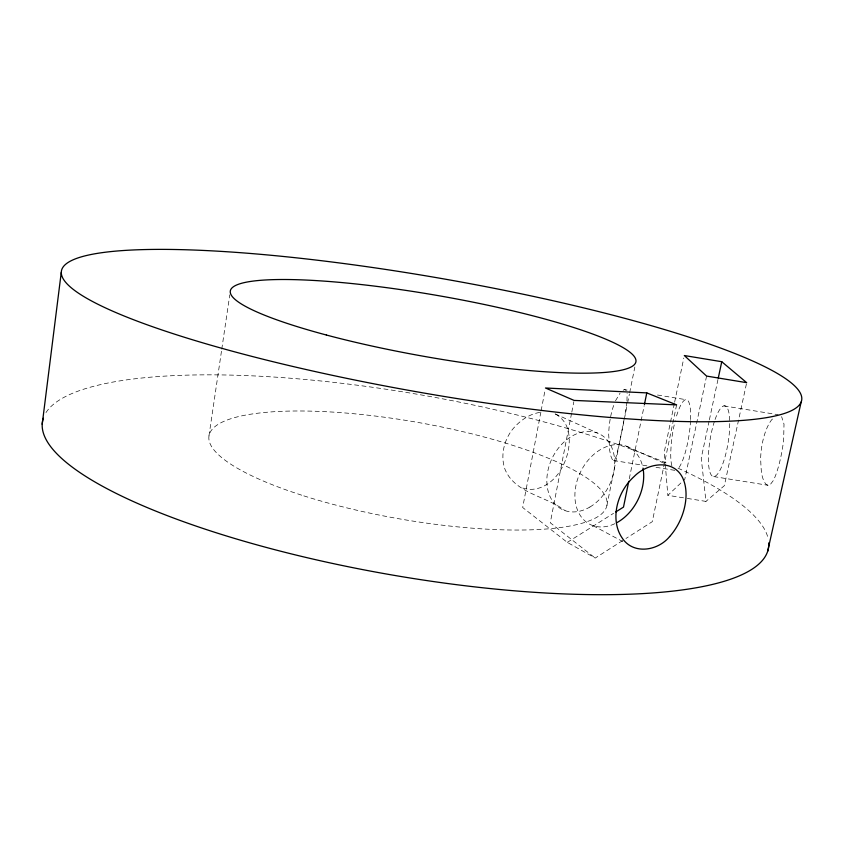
<?xml version="1.0" encoding="UTF-8"?>
<svg xmlns="http://www.w3.org/2000/svg" width="844" height="844" viewBox="0 0 844 844"><rect width="100%" height="100%" fill="white"/><g stroke="black" fill="none" stroke-linecap="round" stroke-linejoin="round"><path stroke-width="0.63" stroke-dasharray="4.22 3.17" d="M729.744 423.582L729.501 430.999A35.796 9.136 -80.8 0 1 717.917 473.6A35.796 9.136 -80.8 0 1 708.411 459.231L708.728 450.918A35.796 9.136 -80.8 0 1 714.657 420.713M690.455 420.702L690.276 424.637A35.859 8.261 -80.8 0 1 677.669 469.158M690.508 419.542L690.656 416.06A35.859 8.261 -80.8 0 0 675.833 418.455M626.86 402.092L625.087 414.045A35.564 1.118 -79 0 1 624.665 416.292M626.976 400.911L627.113 393.346M208.974 435.852L221.582 350.45M221.772 349.152L229.79 294.809M540.888 411.988L522.679 507.508L567.295 542.375L595.22 558.074L624.855 539.168M541.12 410.733L544.981 390.519M571.567 413.349L550.267 522.774L595.22 558.074M571.821 412.062L573.825 401.712M606.899 505.567L627.345 404.202M627.609 402.926L629.413 393.937M629.677 392.66L634.846 366.992M629.276 478.759L644.194 405.647M674.367 403.485L664.249 452.152L665.125 462.617M674.63 402.208L683.809 358.046M676.614 404.877L652.296 521.666L625.953 538.472M706.586 376.076L684.769 479.318L667.857 495.333L684.368 497.96M709.118 421.061L701.237 458.113L705.953 501.399L685.634 498.16M709.393 419.784L718.022 379.272M746.402 383.936L724.363 485.659L705.953 501.399M615.498 400.826L620.087 393.125M772.471 419.046L771.511 419.985A35.596 13.704 -82 0 0 760.623 459.305C761.256 467.618 760.571 477.018 765.782 484.087L768.019 485.289L770.646 484.076L773.368 480.479A35.606 6.974 -79.6 0 0 783.654 439.798L784.002 424.121L781.607 416.651M610.159 419.236A35.522 12.343 -82.8 0 0 608.703 434.776L609.674 450.443L610.834 455.992L612.259 459.452L613.588 460.518C616.806 457.87 616.774 452.954 617.977 449.282A35.564 1.118 -79 0 0 624.454 417.442M623.157 390.308L624.18 389.569L629.308 390.413M567.295 542.375L613.577 513.321M539.685 412.431C528.703 414.151 519.208 421.23 512.245 429.723A40.164 34.404 -57.5 0 0 504.891 469.021C514.502 493.455 546.353 495.987 565.016 510.641M613.588 460.518L648.298 466.078M656.02 467.323L675.305 470.414M713.75 476.586L768.019 485.289M657.497 395.013L685.687 399.623M724.015 405.88L778.094 414.71M522.826 488.054C538.155 493.107 553.379 482.662 560.849 469.728A40.143 26.417 -68 0 0 568.307 431.379C566.64 423.414 561.344 416.672 553.928 413.328L597.446 433.056M624.18 389.569L626.174 390.308M626.438 446.191L664.175 463.303M593.121 525.685L622.84 541.595M665.23 463.926L667.857 495.333M610.634 416.683A35.522 12.343 -82.8 0 1 614.063 404.339M671.845 465.793A35.859 8.261 -80.8 0 1 670.727 453.165L671.149 444.851A35.859 8.261 -80.8 0 1 675.211 420.776M715.079 419.489A35.796 9.136 -80.8 0 1 729.775 422.422M614.801 523.713A43.171 31.903 -63.7 0 1 575.555 503.151A43.171 31.903 -63.7 0 1 601.382 449.061A43.171 31.903 -63.7 0 1 642.474 465.761M45.987 412.6A368.459 91.194 9.9 0 1 295.484 378.629A368.459 91.194 9.9 0 1 668.764 464.084M677.996 468.156A368.459 91.194 9.9 0 1 768.283 539.147M301.667 495.185L289.661 491.166A201.99 49.089 9.9 0 1 323.969 411.608A201.99 49.089 9.9 0 1 606.731 506.273A201.99 49.089 9.9 0 1 301.667 495.185M589.872 507.044A42.116 31.618 -63.7 0 0 604.526 437.319A42.116 31.618 -63.7 0 0 547.904 470.667A42.116 31.618 -63.7 0 0 589.872 507.044"/><path stroke-width="1.27" d="M42.2 424.268L61.243 272.528M628.759 481.333L623.494 507.096L615.782 511.939M644.447 404.371L646.789 392.893L545.456 387.997L574.078 400.415L676.614 404.877L646.789 392.893M718.286 378.017L721.757 361.717L684.326 355.535L706.586 376.076L746.676 382.67L721.757 361.717M767.639 551.375L801.156 401.987A375.749 57.93 9.9 0 0 265.702 254.782A375.749 57.93 9.9 0 0 227.711 349.943A375.749 57.93 9.9 0 0 801.156 401.987M642.991 468.125A43.171 31.903 -63.7 0 1 616.996 522.594M768.768 542.892A368.459 91.194 9.9 0 1 393.673 575.27A368.459 91.194 9.9 0 1 43.308 418.244M669.672 536.51C657.856 551.164 632.62 555.078 621.743 537.364A44.679 34.984 -60.5 0 1 634.192 476.48C646.747 463.535 672.257 458.44 682.226 476.966A44.679 29.086 -66.3 0 1 669.672 536.52M326.375 335.015A205.841 31.133 9.9 0 0 635.891 361.865A205.841 31.133 9.9 0 0 337.146 282.149A205.841 31.133 9.9 0 0 326.375 335.015"/></g></svg>
